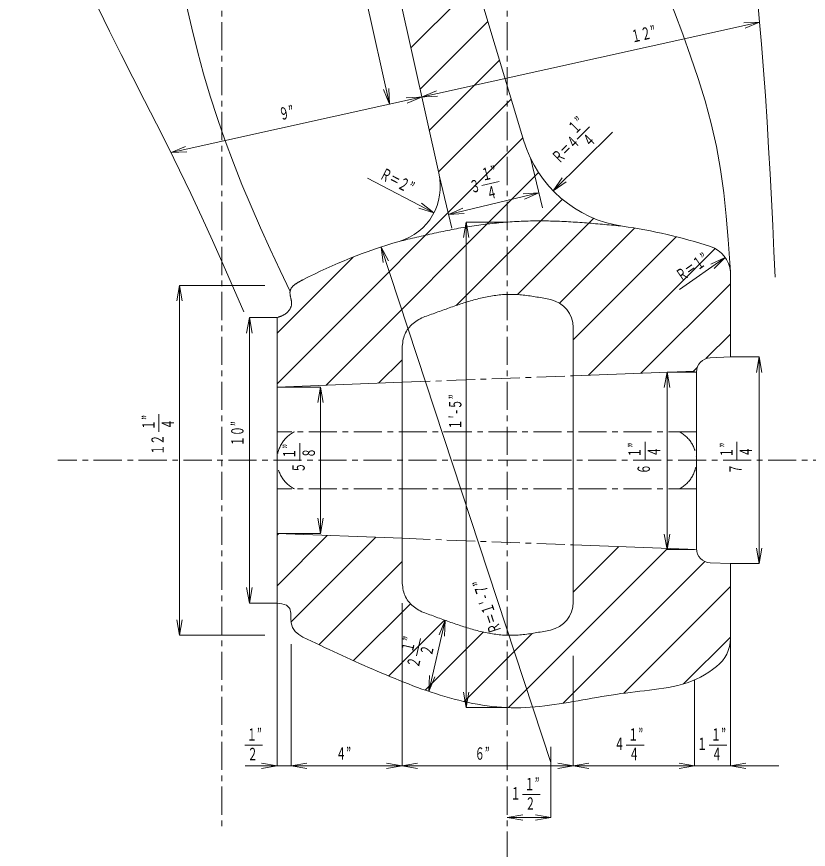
# Model space of a CAD drawing. Units: millimetres, scale not verified. Extents: x -1998 to 49503, y -1413 to 17939.
# Drawn here: x -938 to -234, y -794 to -53 of the extents above; entities that cross this region are included whole.
import ezdxf
from ezdxf.enums import TextEntityAlignment as Align

# ---------------------------------------------------------------- set-up
doc = ezdxf.new("R2010")
doc.units = ezdxf.units.MM
doc.header["$LTSCALE"] = 5
doc.linetypes.add('CHAIN1', pattern=[8, 5, -1, 1, -1])
doc.linetypes.add('DASHED1', pattern=[1.8, 1.2, -0.6])
for name, color, linetype, lineweight in [('0-0_0', 3, 'Continuous', 18), ('0-1_芯', 4, 'CHAIN1', 18), ('0-2_寸法', 2, 'Continuous', 18)]:
    doc.layers.add(name, color=color, linetype=linetype, lineweight=lineweight)
doc.styles.add('ＭＳ ゴシック', font='')
doc.styles.get('ＭＳ ゴシック').set_extended_font_data('MS Gothic')

msp = doc.modelspace()

# ---------------------------------------------------------------- linework, layer by layer
at = {"layer": '0-0_0'}
for p, q in [((-562.723, -192.335), (-755.767, 678.437)), ((-723.156, 619.714), (-486.987, -163.698)), ((-587.46, -80.754), (-529.472, -22.767)), ((-579.312, -117.507), (-519.071, -57.267)), ((-571.164, -154.261), (-508.671, -91.768)), ((-563.016, -191.014), (-498.27, -126.268)), ((-706.626, -379.526), (-487.869, -160.769)), ((-663.034, -380.835), (-473.917, -191.718)), ((-547.143, -309.845), (-452.757, -215.459)), ((-492.606, -300.209), (-424.751, -232.354)), ((-455.306, -307.811), (-388.531, -241.036)), ((-443.003, -340.409), (-351.398, -248.804)), ((-429.55, -371.857), (-316.887, -259.195)), ((-706.626, -334.624), (-638.83, -266.828)), ((-303.303, -279.927), (-303.858, -272.057)), ((-303.303, -279.927), (-303.303, -355.695)), ((-382.853, -370.062), (-303.303, -290.512)), ((-706.626, -320.599), (-706.626, -574.599)), ((-443.003, -329.574), (-443.003, -573.631)), ((-325.032, -357.142), (-303.303, -335.413)), ((-595.403, -349.089), (-595.403, -554.116)), ((-616.337, -379.04), (-595.403, -358.105)), ((-321.167, -356.382), (-303.303, -355.695)), ((-443.003, -372.375), (-335.053, -368.224)), ((-336.156, -368.266), (-332.61, -364.72)), ((-333.379, -369.073), (-333.379, -526.125)), ((-706.626, -382.511), (-595.403, -378.235)), ((-706.626, -512.686), (-595.403, -516.963)), ((-706.626, -514.23), (-705.14, -512.743)), ((-706.626, -559.131), (-661.901, -514.406)), ((-694.206, -591.612), (-618.663, -516.069)), ((-443.003, -522.823), (-333.346, -527.039)), ((-443.003, -564.916), (-402.469, -524.382)), ((-500.756, -667.57), (-359.23, -526.044)), ((-669.276, -611.583), (-595.403, -537.711)), ((-451.971, -663.686), (-325.96, -537.675)), ((-398.123, -654.739), (-303.303, -559.919)), ((-638.561, -625.769), (-587.924, -575.132)), ((-607.308, -639.418), (-557.575, -589.685)), ((-574.925, -651.936), (-523.285, -600.296)), ((-540.219, -662.131), (-479.62, -601.533)), ((-344.931, -646.449), (-303.303, -604.821))]:
    msp.add_line(p, q, dxfattribs=at)
at = {"layer": '0-0_0', "color": 1, "linetype": 'DASHED1'}
msp.add_line((-584.274, -249.644), (-586.227, -250.104), dxfattribs=at)
at = {"layer": '0-0_0'}
for points in [[(-303.858, -272.057), (-305.361, -251.228), (-307.077, -230.416), (-309.219, -209.644), (-312.002, -188.948), (-315.64, -168.386), (-320.282, -148.028), (-325.799, -127.888), (-331.986, -107.944), (-338.649, -88.153), (-345.655, -68.481), (-352.969, -48.92), (-360.56, -29.466), (-368.4, -10.111), (-376.463, 9.152), (-384.722, 28.332), (-393.154, 47.437), (-401.737, 66.475), (-410.446, 85.455), (-419.26, 104.387), (-428.155, 123.28), (-437.115, 142.143), (-446.139, 160.976), (-455.224, 179.779)], [(-787.148, -42.97), (-782.558, -63.342), (-777.508, -83.605), (-771.985, -103.743), (-766.003, -123.751), (-759.578, -143.62), (-752.726, -163.346), (-745.462, -182.925), (-737.801, -202.351), (-729.758, -221.623), (-721.378, -240.751), (-712.746, -259.766), (-703.947, -278.704), (-695.064, -297.604)], [(-683.661, -287.07), (-684.071, -287.281), (-684.48, -287.494), (-684.888, -287.708), (-685.296, -287.924), (-685.702, -288.141), (-686.107, -288.361), (-686.511, -288.584), (-686.913, -288.809), (-687.313, -289.038), (-687.711, -289.27), (-688.107, -289.506), (-688.501, -289.747), (-688.891, -289.992), (-689.278, -290.242), (-689.661, -290.498), (-690.04, -290.76), (-690.415, -291.029), (-690.784, -291.305), (-691.147, -291.589), (-691.504, -291.881), (-691.852, -292.183), (-692.193, -292.494), (-692.523, -292.816), (-692.842, -293.148), (-693.148, -293.493), (-693.44, -293.85), (-693.715, -294.22), (-693.972, -294.602), (-694.208, -294.998), (-694.42, -295.407), (-694.608, -295.828), (-694.767, -296.261), (-694.897, -296.703), (-694.997, -297.153), (-695.064, -297.609), (-695.101, -298.068), (-695.109, -298.529), (-695.094, -298.99), (-695.059, -299.45)], [(-695.059, -299.45), (-695.008, -299.908), (-694.943, -300.364), (-694.866, -300.819), (-694.782, -301.272), (-694.691, -301.724), (-694.595, -302.175), (-694.496, -302.625), (-694.397, -303.075), (-694.297, -303.525), (-694.2, -303.976), (-694.107, -304.427), (-694.018, -304.88), (-693.936, -305.333), (-693.862, -305.788), (-693.799, -306.245), (-693.747, -306.703), (-693.709, -307.162), (-693.686, -307.623), (-693.682, -308.084), (-693.697, -308.544), (-693.735, -309.004), (-693.796, -309.46), (-693.881, -309.914), (-693.988, -310.362), (-694.116, -310.805), (-694.264, -311.241), (-694.432, -311.67), (-694.618, -312.092), (-694.822, -312.506), (-695.041, -312.911), (-695.276, -313.308), (-695.526, -313.695), (-695.789, -314.073), (-696.066, -314.442), (-696.355, -314.801), (-696.655, -315.151), (-696.967, -315.49), (-697.29, -315.819), (-697.624, -316.138)], [(-522.556, -302.747), (-524.052, -303.083), (-525.544, -303.433), (-527.034, -303.797), (-528.52, -304.174), (-530.003, -304.564), (-531.482, -304.966), (-532.959, -305.379), (-534.433, -305.803), (-535.903, -306.236), (-537.371, -306.679), (-538.836, -307.131), (-540.299, -307.59), (-541.759, -308.058), (-543.217, -308.532), (-544.673, -309.013), (-546.127, -309.501), (-547.579, -309.994), (-549.029, -310.492), (-550.477, -310.995), (-551.924, -311.503), (-553.37, -312.014), (-554.814, -312.528), (-556.257, -313.046), (-557.7, -313.565), (-559.142, -314.087), (-560.583, -314.61), (-562.024, -315.134), (-563.465, -315.658), (-564.906, -316.182), (-566.347, -316.705), (-567.789, -317.228), (-569.231, -317.748), (-570.673, -318.267), (-572.117, -318.783), (-573.56, -319.302), (-574.997, -319.837), (-576.423, -320.401), (-577.831, -321.008), (-579.214, -321.669)], [(-463.335, -304.685), (-464.838, -304.38), (-466.341, -304.078), (-467.845, -303.779), (-469.35, -303.485), (-470.855, -303.196), (-472.362, -302.913), (-473.871, -302.638), (-475.38, -302.37), (-476.892, -302.112), (-478.405, -301.864), (-479.92, -301.626), (-481.436, -301.401), (-482.955, -301.189), (-484.475, -300.99), (-485.997, -300.806), (-487.521, -300.639), (-489.047, -300.488), (-490.575, -300.356), (-492.104, -300.242), (-493.634, -300.149), (-495.166, -300.076), (-496.698, -300.026), (-498.231, -299.999), (-499.764, -299.997), (-501.297, -300.019), (-502.83, -300.068), (-504.361, -300.142), (-505.891, -300.241), (-507.42, -300.364), (-508.946, -300.511), (-510.47, -300.68), (-511.991, -300.871), (-513.51, -301.083), (-515.025, -301.315), (-516.538, -301.566), (-518.047, -301.836), (-519.553, -302.123), (-521.056, -302.427), (-522.556, -302.747)], [(-697.624, -316.138), (-697.967, -316.445), (-698.32, -316.742), (-698.681, -317.027), (-699.052, -317.301), (-699.432, -317.563), (-699.82, -317.812), (-700.215, -318.05), (-700.617, -318.275), (-701.025, -318.49), (-701.438, -318.694), (-701.856, -318.889), (-702.278, -319.074), (-702.704, -319.251), (-703.133, -319.42), (-703.564, -319.582), (-703.998, -319.738), (-704.433, -319.89), (-704.87, -320.037), (-705.308, -320.18), (-705.747, -320.321), (-706.186, -320.46), (-706.626, -320.599)], [(-579.214, -321.669), (-580.566, -322.392), (-581.883, -323.177), (-583.162, -324.022), (-584.4, -324.926), (-585.595, -325.887), (-586.741, -326.905), (-587.834, -327.98), (-588.87, -329.111), (-589.841, -330.297), (-590.741, -331.538), (-591.562, -332.832), (-592.296, -334.178), (-592.933, -335.572), (-593.47, -337.009), (-593.913, -338.476), (-594.275, -339.966), (-594.566, -341.471), (-594.801, -342.986), (-594.99, -344.508), (-595.146, -346.033), (-595.28, -347.56), (-595.403, -349.089)], [(-321.167, -538.816), (-303.303, -539.503), (-303.303, -605.982)], [(-579.214, -581.536), (-580.566, -580.813), (-581.883, -580.028), (-583.162, -579.183), (-584.4, -578.279), (-585.595, -577.318), (-586.741, -576.299), (-587.834, -575.225), (-588.87, -574.094), (-589.841, -572.908), (-590.741, -571.667), (-591.562, -570.373), (-592.296, -569.027), (-592.933, -567.633), (-593.47, -566.196), (-593.913, -564.729), (-594.275, -563.239), (-594.566, -561.734), (-594.801, -560.219), (-594.99, -558.697), (-595.146, -557.172), (-595.28, -555.645), (-595.403, -554.116)], [(-637.007, -626.473), (-640.907, -624.704), (-644.802, -622.925), (-648.694, -621.137), (-652.582, -619.343), (-656.468, -617.544), (-660.352, -615.74), (-664.234, -613.933), (-668.116, -612.124), (-671.997, -610.314), (-675.878, -608.504), (-679.753, -606.682), (-683.565, -604.731), (-687.202, -602.475), (-690.455, -599.7), (-692.926, -596.222), (-694.144, -592.138), (-694.357, -587.864), (-694.414, -583.583), (-695.274, -579.413), (-698.314, -576.529), (-702.399, -575.28), (-706.626, -574.599)], [(-522.556, -600.458), (-524.052, -600.122), (-525.544, -599.772), (-527.034, -599.408), (-528.52, -599.031), (-530.003, -598.641), (-531.482, -598.239), (-532.959, -597.826), (-534.433, -597.402), (-535.903, -596.969), (-537.371, -596.526), (-538.836, -596.074), (-540.299, -595.614), (-541.759, -595.147), (-543.217, -594.673), (-544.673, -594.191), (-546.127, -593.704), (-547.579, -593.211), (-549.029, -592.713), (-550.477, -592.21), (-551.924, -591.702), (-553.37, -591.191), (-554.814, -590.677), (-556.257, -590.159), (-557.7, -589.64), (-559.142, -589.118), (-560.583, -588.595), (-562.024, -588.071), (-563.465, -587.547), (-564.906, -587.023), (-566.347, -586.5), (-567.789, -585.977), (-569.231, -585.457), (-570.673, -584.938), (-572.117, -584.421), (-573.56, -583.903), (-574.997, -583.368), (-576.423, -582.804), (-577.831, -582.197), (-579.214, -581.536)], [(-463.335, -598.52), (-464.838, -598.825), (-466.341, -599.127), (-467.845, -599.426), (-469.35, -599.72), (-470.855, -600.009), (-472.362, -600.292), (-473.871, -600.567), (-475.38, -600.835), (-476.892, -601.093), (-478.405, -601.341), (-479.92, -601.579), (-481.436, -601.804), (-482.955, -602.016), (-484.475, -602.215), (-485.997, -602.398), (-487.521, -602.566), (-489.047, -602.717), (-490.575, -602.849), (-492.104, -602.963), (-493.634, -603.056), (-495.166, -603.128), (-496.698, -603.179), (-498.231, -603.206), (-499.764, -603.208), (-501.297, -603.186), (-502.83, -603.137), (-504.361, -603.063), (-505.891, -602.964), (-507.42, -602.84), (-508.946, -602.694), (-510.47, -602.524), (-511.991, -602.334), (-513.51, -602.122), (-515.025, -601.89), (-516.538, -601.639), (-518.047, -601.369), (-519.553, -601.082), (-521.056, -600.778), (-522.556, -600.458)], [(-476.981, -666.848), (-481.25, -667.176), (-485.525, -667.424), (-489.805, -667.588), (-494.086, -667.658), (-498.368, -667.63), (-502.649, -667.498), (-506.924, -667.257), (-511.193, -666.913), (-515.452, -666.471), (-519.701, -665.935), (-523.937, -665.31), (-528.16, -664.6), (-532.369, -663.811), (-536.563, -662.946), (-540.742, -662.01), (-544.905, -661.007), (-549.052, -659.939), (-553.183, -658.812), (-557.299, -657.628), (-561.399, -656.391), (-565.483, -655.104), (-569.552, -653.771), (-573.607, -652.393), (-577.648, -650.975), (-581.675, -649.519), (-585.689, -648.027), (-589.691, -646.503), (-593.681, -644.949), (-597.661, -643.367), (-601.63, -641.76), (-605.591, -640.131), (-609.543, -638.483), (-613.487, -636.815), (-617.424, -635.13), (-621.354, -633.428), (-625.276, -631.71), (-629.192, -629.978), (-633.102, -628.232), (-637.007, -626.473)], [(-315.622, -631.092), (-319.048, -633.661), (-322.563, -636.107), (-326.183, -638.394), (-329.92, -640.485), (-333.773, -642.352), (-337.724, -644.002), (-341.753, -645.45), (-345.845, -646.714), (-349.983, -647.813), (-354.158, -648.768), (-358.359, -649.598), (-362.579, -650.323), (-366.813, -650.962), (-371.057, -651.535), (-375.307, -652.059), (-379.562, -652.55), (-383.817, -653.027), (-388.073, -653.505), (-392.326, -654.002), (-396.575, -654.534), (-400.819, -655.111), (-405.056, -655.73), (-409.288, -656.385), (-413.515, -657.069), (-417.738, -657.778), (-421.959, -658.506), (-426.176, -659.246), (-430.393, -659.993), (-434.61, -660.74), (-438.827, -661.482), (-443.047, -662.212), (-447.27, -662.924), (-451.497, -663.611), (-455.729, -664.267), (-459.966, -664.886), (-464.21, -665.46), (-468.46, -665.983), (-472.717, -666.448), (-476.981, -666.848)]]:
    msp.add_lwpolyline(points, dxfattribs=at)
at = {"layer": '0-0_0', "color": 1, "linetype": 'DASHED1'}
for points in [[(-455.175, -235.035), (-457.18, -234.957), (-459.185, -234.888), (-461.19, -234.827), (-463.195, -234.774), (-465.201, -234.731), (-467.206, -234.697), (-469.212, -234.672), (-471.218, -234.658), (-473.224, -234.653), (-475.23, -234.659), (-477.236, -234.675), (-479.242, -234.702), (-481.248, -234.74), (-483.253, -234.789), (-485.258, -234.848), (-487.263, -234.918), (-489.267, -234.998), (-491.271, -235.089), (-493.275, -235.19), (-495.278, -235.302), (-497.28, -235.424), (-499.282, -235.556), (-501.283, -235.698), (-503.283, -235.85), (-505.282, -236.012), (-507.281, -236.185), (-509.279, -236.367), (-511.275, -236.559), (-513.271, -236.761), (-515.266, -236.973), (-517.26, -237.194), (-519.253, -237.425), (-521.244, -237.666), (-523.234, -237.916), (-525.224, -238.176), (-527.211, -238.445), (-529.198, -238.723), (-531.183, -239.011), (-533.167, -239.309)], [(-451.167, -235.214), (-453.171, -235.12), (-455.175, -235.035)], [(-399.182, -239.364), (-401.178, -239.173), (-403.175, -238.982), (-405.172, -238.792), (-407.169, -238.603), (-409.167, -238.415), (-411.164, -238.228), (-413.161, -238.043), (-415.159, -237.86), (-417.157, -237.679), (-419.155, -237.501), (-421.153, -237.325), (-423.152, -237.152), (-425.151, -236.983), (-427.15, -236.817), (-429.149, -236.655), (-431.149, -236.498), (-433.149, -236.345), (-435.15, -236.196), (-437.151, -236.053), (-439.152, -235.915), (-441.154, -235.782), (-443.156, -235.656), (-445.158, -235.535), (-447.161, -235.421), (-449.164, -235.314), (-451.167, -235.214)], [(-533.167, -239.309), (-535.15, -239.615), (-537.131, -239.931), (-539.11, -240.256), (-541.088, -240.59), (-543.065, -240.933), (-545.04, -241.284), (-547.013, -241.644), (-548.985, -242.012), (-550.956, -242.387), (-552.925, -242.77), (-554.893, -243.16), (-556.859, -243.556), (-558.824, -243.959), (-560.788, -244.369), (-562.751, -244.783), (-564.712, -245.204), (-566.672, -245.63), (-568.632, -246.06), (-570.59, -246.495), (-572.547, -246.935), (-574.504, -247.378), (-576.459, -247.825), (-578.414, -248.275), (-580.368, -248.729), (-582.322, -249.185), (-584.274, -249.644)], [(-586.227, -250.104), (-588.179, -250.567), (-590.13, -251.031), (-592.082, -251.496), (-594.033, -251.962), (-595.984, -252.429), (-597.935, -252.896)]]:
    msp.add_lwpolyline(points, dxfattribs=at)
at = {"layer": '0-0_0'}
for centre, radius, start, end in [((-383.645, -132.556), 107.932, 196.77015, 261.72345), ((-612.162, -204.107), 50.821, 286.25699, 13.39378), ((-468.692, -716.887), 482.556, 72.16037, 81.71793), ((-462.909, -716.222), 482.6, 106.2475, 117.22086), ((-328.633, -281.707), 25.392, 4.02003, 72.17228), ((-468.403, -329.574), 25.4, 0, 78.49049), ((-320.679, -369.073), 12.7, 92.20202, 180), ((-320.679, -526.125), 12.7, 180, 267.79798), ((-468.403, -573.631), 25.4, 281.50951, 360), ((-335.053, -605.982), 31.75, 307.73422, 0)]:
    msp.add_arc(centre, radius, start, end, dxfattribs=at)
at = {"layer": '0-1_芯'}
for p, q in [((-755.767, 702.188), (-755.767, -776.606)), ((-501.767, 702.188), (-501.767, -841.808)), ((-595.403, -378.235), (-443.003, -372.375)), ((-333.379, -422.199), (-706.626, -422.199)), ((1195.243, -447.599), (-901.609, -447.599)), ((-333.379, -472.999), (-706.626, -472.999)), ((-595.403, -516.963), (-443.003, -522.823))]:
    msp.add_line(p, q, dxfattribs=at)
for points in [[(-938.278, 149.143), (-932.279, 126.863), (-925.637, 104.766), (-918.327, 82.88), (-910.46, 61.188), (-902.182, 39.65), (-893.576, 18.24), (-884.635, -3.032), (-875.339, -24.151), (-865.671, -45.103), (-855.663, -65.894), (-845.399, -86.56), (-834.967, -107.142), (-824.453, -127.682), (-813.943, -148.225), (-803.523, -168.812), (-793.278, -189.488), (-783.287, -210.288), (-773.55, -231.207), (-764.015, -252.22), (-754.634, -273.302), (-745.355, -294.429), (-736.127, -315.578)], [(-263.423, -284.86), (-264.497, -261.811), (-265.593, -238.762), (-266.731, -215.715), (-267.931, -192.671), (-269.216, -169.632), (-270.606, -146.6), (-272.122, -123.575), (-273.781, -100.56), (-275.593, -77.556), (-277.564, -54.566), (-279.7, -31.59)]]:
    msp.add_lwpolyline(points, dxfattribs=at)
for centre, start, end in [((-677.999, -447.599), 117.46714, 242.53286), ((-362.006, -447.599), 297.46714, 62.53286)]:
    msp.add_arc(centre, 28.627, start, end, dxfattribs=at)
at = {"layer": '0-2_寸法'}
for p, q in [((-606.535, -130.863), (-784.337, 671.154)), ((-277.281, -57.869), (-291.267, -58.48)), ((-277.281, -57.869), (-290.215, -63.227)), ((-606.535, -130.863), (-611.893, -117.928)), ((-606.535, -130.863), (-607.146, -116.876)), ((-563.778, -123.874), (-591.752, -125.095)), ((-564.831, -119.127), (-590.699, -129.842)), ((-439.729, -162.114), (-428.517, -151.034)), ((-408.281, -155.839), (-460.944, -207.883)), ((-800.919, -173.956), (-786.933, -173.346)), ((-481.169, -178.494), (-470.5, -223.162)), ((-551.053, -241.244), (-562.363, -193.893)), ((-524.313, -203.304), (-508.981, -199.642)), ((-460.944, -207.883), (-452.846, -196.463)), ((-460.944, -207.883), (-449.428, -199.921)), ((-473.72, -209.679), (-554.012, -228.856)), ((-473.72, -209.679), (-487.695, -210.518)), ((-473.72, -209.679), (-486.566, -215.247)), ((-567.08, -227.434), (-578.196, -218.923)), ((-554.012, -228.856), (-541.167, -223.289)), ((-554.012, -228.856), (-540.037, -228.018)), ((-538.368, -235.671), (-540.799, -249.458)), ((-501.767, -235.671), (-538.368, -235.671)), ((-538.368, -235.671), (-535.937, -249.458)), ((-462.909, -716.222), (-614.102, -257.917)), ((-614.102, -257.917), (-607.474, -270.249)), ((-614.102, -257.917), (-612.091, -271.772)), ((-348.595, -295.724), (-307.853, -267.117)), ((-307.853, -267.117), (-320.534, -273.05)), ((-307.853, -267.117), (-317.74, -277.029)), ((-793.332, -292.024), (-795.763, -305.811)), ((-793.332, -292.024), (-793.332, -603.174)), ((-793.332, -292.024), (-790.9, -305.811)), ((-793.332, -292.024), (-717.505, -292.024)), ((-731.221, -320.599), (-733.652, -334.386)), ((-706.626, -320.599), (-731.221, -320.599)), ((-303.303, -355.695), (-277.575, -355.695)), ((-277.575, -355.695), (-280.006, -369.482)), ((-359.633, -369.073), (-362.064, -382.86)), ((-333.379, -369.073), (-359.633, -369.073)), ((-359.633, -369.073), (-359.633, -526.974)), ((-359.633, -369.073), (-357.202, -382.86)), ((-706.626, -382.511), (-667.93, -382.511)), ((-667.93, -382.511), (-670.361, -396.299)), ((-811.654, -422.378), (-811.654, -406.615)), ((-686.378, -447.963), (-686.378, -432.2)), ((-379.157, -446.952), (-379.157, -431.188)), ((-297.432, -446.952), (-297.432, -431.188)), ((-667.93, -512.686), (-665.499, -498.899)), ((-359.633, -526.974), (-362.064, -513.186)), ((-359.633, -526.974), (-357.202, -513.186)), ((-277.575, -539.503), (-280.006, -525.715)), ((-277.575, -539.503), (-275.144, -525.715)), ((-335.053, -526.974), (-359.633, -526.974)), ((-303.303, -539.503), (-277.575, -539.503)), ((-731.221, -574.599), (-728.79, -560.811)), ((-706.626, -574.599), (-706.626, -719.282)), ((-595.403, -574.599), (-595.403, -719.282)), ((-793.332, -603.174), (-795.763, -589.386)), ((-793.332, -603.174), (-790.9, -589.386)), ((-556.998, -589.892), (-562.471, -602.778)), ((-793.332, -603.174), (-717.505, -603.174)), ((-582.57, -621.475), (-579.021, -606.116)), ((-303.303, -603.174), (-303.303, -719.282)), ((-693.926, -611.092), (-693.926, -719.282)), ((-443.003, -621.586), (-443.003, -719.282)), ((-571.598, -653.076), (-570.862, -639.095)), ((-571.598, -653.076), (-566.125, -640.19)), ((-335.053, -642.914), (-335.053, -719.282)), ((-538.368, -667.534), (-535.937, -653.747)), ((-501.767, -667.534), (-538.368, -667.534)), ((-735.236, -700.826), (-719.473, -700.826)), ((-462.909, -702.36), (-462.909, -765.235)), ((-395.876, -700.826), (-380.112, -700.826)), ((-322.265, -700.826), (-306.502, -700.826)), ((-706.626, -719.282), (-720.413, -716.851)), ((-693.926, -719.282), (-680.139, -716.851)), ((-609.191, -721.713), (-581.616, -716.851)), ((-609.191, -716.851), (-581.616, -721.713)), ((-429.216, -716.851), (-456.791, -721.713)), ((-429.216, -721.713), (-456.791, -716.851)), ((-335.053, -719.282), (-348.841, -716.851)), ((-303.303, -719.282), (-289.516, -716.851)), ((-735.038, -719.282), (-260.248, -719.282)), ((-706.626, -719.282), (-720.413, -721.713)), ((-693.926, -719.282), (-680.139, -721.713)), ((-335.053, -719.282), (-348.841, -721.713)), ((-303.303, -719.282), (-289.516, -721.713)), ((-488.13, -744.864), (-472.367, -744.864)), ((-501.767, -765.235), (-487.979, -762.804)), ((-501.767, -765.235), (-462.909, -765.235)), ((-501.767, -765.235), (-487.979, -767.666)), ((-462.909, -765.235), (-476.697, -762.804)), ((-462.909, -765.235), (-476.697, -767.666))]:
    msp.add_line(p, q, dxfattribs=at)
for points in [[(-277.281, -57.869), (-800.919, -173.956), (-787.985, -168.599)], [(-626.104, -196.787), (-567.08, -227.434), (-580.437, -223.239)], [(-538.368, -235.671), (-538.368, -667.534), (-540.799, -653.747)], [(-731.221, -574.599), (-731.221, -320.599), (-728.79, -334.386)], [(-277.575, -539.503), (-277.575, -355.695), (-275.144, -369.482)], [(-667.93, -512.686), (-667.93, -382.511), (-665.499, -396.299)], [(-706.626, -512.686), (-667.93, -512.686), (-670.361, -498.899)], [(-706.626, -574.599), (-731.221, -574.599), (-733.652, -560.811)], [(-571.598, -653.076), (-556.998, -589.892), (-557.733, -603.873)]]:
    msp.add_lwpolyline(points, dxfattribs=at)

# ---------------------------------------------------------------- texts
at = {"layer": '0-2_寸法', "style": 'ＭＳ ゴシック', "width": 0.6}
for s, rotation, p in [('１２”', 12.5, (-389.73, -79.468)), ('９”', 12.5, (-702.852, -148.576)), ('１”', 44.661, (-438.883, -160.498)), ('Ｒ＝４', 44.661, (-453.261, -186.747)), ('４', 44.661, (-426.253, -172.349)), ('１”', 13.433, (-522.752, -202.361)), ('Ｒ＝２”', 332.56, (-617.751, -199.581)), ('３', 13.433, (-532.885, -213.303)), ('４', 13.433, (-518.096, -219.043)), ('Ｒ＝１”', 35.075, (-344.955, -292.03)), ("１'-５”", 90, (-539.266, -420.285)), ('１”', 90, (-812.209, -420.641)), ('４', 90, (-794.902, -419.987)), ('１０”', 90, (-733.103, -435.114)), ('１２', 90, (-804.067, -442.779)), ('１”', 90, (-686.933, -446.226)), ('１”', 90, (-379.712, -445.214)), ('１”', 90, (-297.987, -445.214)), ('８', 90, (-669.625, -445.572)), ('４', 90, (-362.405, -444.561)), ('４', 90, (-280.68, -444.561)), ('５', 90, (-678.644, -458.624)), ('６', 90, (-371.57, -459.924)), ('７', 90, (-289.845, -459.924)), ("Ｒ＝１'-７”", 108.257, (-503.774, -598.508)), ('１”', 76.989, (-582.719, -619.658)), ('２', 76.989, (-565.709, -622.917)), ('２', 76.989, (-577.434, -633.603))]:
    msp.add_text(s, height=11, rotation=rotation, dxfattribs=at).set_placement(p, align=Align.BOTTOM_LEFT)
for s, p in [('１”', (-733.499, -700.272)), ('１”', (-394.138, -700.272)), ('１”', (-320.528, -700.272)), ('４', (-406.536, -708.561)), ('１', (-332.925, -708.561)), ('２', (-732.845, -717.579)), ('４”', (-654.118, -717.162)), ('６”', (-530.736, -717.162)), ('４', (-393.484, -717.579)), ('４', (-319.874, -717.579)), ('１”', (-486.393, -744.309)), ('１', (-498.79, -752.598)), ('２', (-485.739, -761.617))]:
    msp.add_text(s, height=11, dxfattribs=at).set_placement(p, align=Align.BOTTOM_LEFT)

doc.saveas('drawing.dxf')
